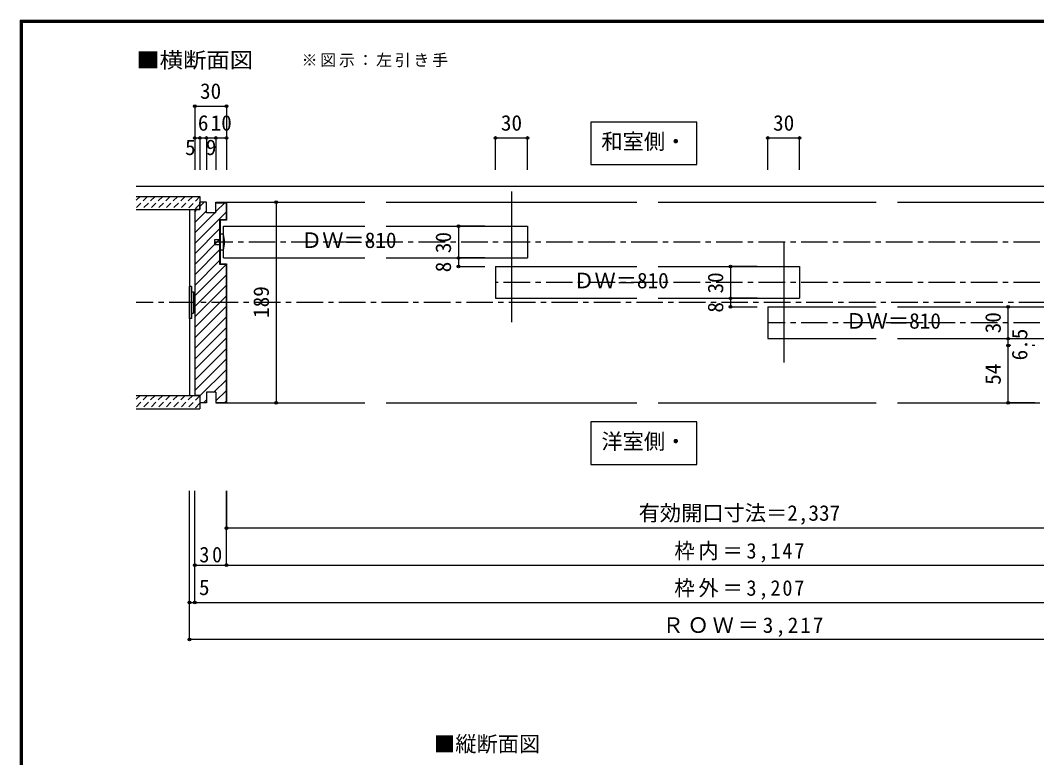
# Model space of a CAD drawing. Units: millimetres at full size, sheet at 1:5. Extents: x -973 to 977, y -701 to 696.
# Drawn here: x -973 to -16, y 1 to 696 of the extents above; entities that cross this region are included whole.
import ezdxf
from ezdxf.enums import TextEntityAlignment as Align

# ---------------------------------------------------------------- set-up
doc = ezdxf.new("R2010")
doc.units = ezdxf.units.MM
doc.header["$LTSCALE"] = 5
doc.header["$PDMODE"] = 32
doc.header["$PDSIZE"] = 2.5
doc.linetypes.add('CHAIN1', pattern=[8, 5, -1, 1, -1])
doc.linetypes.add('DASHED1', pattern=[1.8, 1.2, -0.6])
for name, color, linetype in [('0-1_通り芯', 4, 'CHAIN1'), ('0-2_柱', 7, 'Continuous'), ('0-3_仕上げ', 2, 'Continuous'), ('0-4_枠', 3, 'Continuous'), ('0-6_扉', 6, 'Continuous'), ('0-7_金物', 7, 'Continuous'), ('0-A_文字', 7, 'Continuous'), ('0-B_寸法', 7, 'Continuous'), ('0-C_ハッチ', 4, 'Continuous'), ('F-1_枠', 6, 'Continuous')]:
    doc.layers.add(name, color=color, linetype=linetype)
doc.styles.add('ＭＳ ゴシック', font='')
doc.styles.get('ＭＳ ゴシック').set_extended_font_data('MS Gothic')

msp = doc.modelspace()

# ---------------------------------------------------------------- linework, layer by layer
at = {"layer": '0-1_通り芯'}
msp.add_line((271.653, 430), (-864.197, 430), dxfattribs=at)
at = {"layer": '0-2_柱'}
msp.add_line((-814.197, 517.5), (-814.197, 342.5), dxfattribs=at)
at = {"layer": '0-3_仕上げ'}
for p, q in [((-864.197, 539.5), (271.653, 539.5)), ((-864.197, 530), (-804.197, 530)), ((-804.197, 530), (-804.197, 517.5)), ((-864.197, 517.5), (-804.197, 517.5)), ((-864.197, 342.5), (-804.197, 342.5)), ((-804.197, 342.5), (-804.197, 330)), ((-864.197, 330), (-804.197, 330))]:
    msp.add_line(p, q, dxfattribs=at)
at = {"layer": '0-4_枠'}
for p, q in [((-809.197, 517.5), (-809.197, 342.5)), ((-804.197, 517.5), (-809.197, 517.5)), ((-798.197, 524.5), (-804.197, 524.5)), ((-804.197, 517.5), (-804.197, 524.5)), ((-798.197, 514.5), (-798.197, 524.5)), ((-789.197, 524.5), (-779.197, 524.5)), ((-789.197, 514.5), (-789.197, 524.5)), ((-789.197, 524), (-779.697, 524)), ((-779.697, 524), (-779.697, 508)), ((-779.197, 524.5), (-779.197, 507.5)), ((-789.197, 514.5), (-798.197, 514.5)), ((-785.697, 508), (-785.697, 466)), ((-779.697, 508), (-785.697, 508)), ((-785.197, 507.5), (-785.197, 466.5)), ((-779.197, 507.5), (-785.197, 507.5)), ((-785.697, 466), (-779.697, 466)), ((-785.197, 466.5), (-779.197, 466.5)), ((-779.697, 466), (-779.697, 336)), ((-779.197, 466.5), (-779.197, 335.5)), ((-789.197, 345.5), (-789.197, 335.5)), ((-804.197, 342.5), (-809.197, 342.5)), ((-804.197, 342.5), (-804.197, 335.5)), ((-798.197, 335.5), (-804.197, 335.5)), ((-789.197, 336), (-779.697, 336)), ((-789.197, 335.5), (-779.197, 335.5))]:
    msp.add_line(p, q, dxfattribs=at)
at = {"layer": '0-4_枠', "color": 4}
for p, q in [((-779.197, 524.5), (-649.055, 524.5)), ((-629.055, 524.5), (-392.772, 524.5)), ((-372.772, 524.5), (-167.619, 524.5)), ((-147.619, 524.5), (76.653, 524.5)), ((-779.197, 335.5), (-649.055, 335.5)), ((-629.055, 335.5), (-392.772, 335.5)), ((-372.772, 335.5), (-167.619, 335.5)), ((-147.619, 335.5), (-13.347, 335.5))]:
    msp.add_line(p, q, dxfattribs=at)
at = {"layer": '0-4_枠'}
msp.add_lwpolyline([(-789.197, 345.5), (-798.197, 345.5), (-798.197, 335.5)], dxfattribs=at)
at = {"layer": '0-6_扉', "color": 3}
for p, q in [((-510.914, 534.5), (-510.914, 411.5)), ((-254.63, 486.5), (-254.63, 373.5))]:
    msp.add_line(p, q, dxfattribs=at)
at = {"layer": '0-6_扉'}
for p, q in [((-782.197, 502), (-649.055, 502)), ((-782.197, 472), (-782.197, 502)), ((-629.055, 502), (-495.914, 502)), ((-495.914, 502), (-495.914, 472)), ((-782.197, 472), (-649.055, 472)), ((-629.055, 472), (-495.914, 472)), ((-525.914, 464), (-525.914, 434)), ((-525.914, 464), (-392.772, 464)), ((-372.772, 464), (-239.63, 464)), ((-239.63, 464), (-239.63, 434)), ((-525.914, 434), (-392.772, 434)), ((-372.772, 434), (-239.63, 434)), ((-269.63, 426), (-269.63, 396)), ((-269.63, 426), (-167.619, 426)), ((-147.619, 426), (16.653, 426)), ((-269.63, 396), (-167.619, 396)), ((-147.619, 396), (16.653, 396))]:
    msp.add_line(p, q, dxfattribs=at)
at = {"layer": '0-7_金物'}
for p, q in [((-790.197, 484.5), (-790.197, 489.5)), ((-790.197, 489.5), (-785.197, 489.5)), ((-785.197, 484.5), (-790.197, 484.5)), ((-785.197, 479.5), (-782.197, 479.5)), ((-814.197, 415), (-814.197, 445)), ((-812.197, 445), (-814.197, 445)), ((-812.197, 445), (-812.197, 415)), ((-812.197, 440), (-810.197, 440)), ((-810.197, 440), (-810.197, 420)), ((-810.197, 439), (-809.197, 439)), ((-812.197, 415), (-814.197, 415)), ((-812.197, 420), (-810.197, 420)), ((-810.197, 421), (-809.197, 421))]:
    msp.add_line(p, q, dxfattribs=at)
msp.add_lwpolyline([(-782.197, 494.5), (-785.197, 494.5), (-785.197, 479.5)], dxfattribs=at)
msp.add_arc((-809.822, 487), 28.625, 344.81071, 15.18929, dxfattribs=at)
at = {"layer": '0-A_文字'}
for p, q in [((-336.272, 560), (-336.272, 600)), ((-436.272, 560), (-336.272, 560)), ((-436.272, 317.528), (-436.272, 277.528)), ((-336.272, 317.528), (-436.272, 317.528)), ((-336.272, 277.528), (-336.272, 317.528)), ((-436.272, 277.528), (-336.272, 277.528))]:
    msp.add_line(p, q, dxfattribs=at)
msp.add_lwpolyline([(-336.272, 600), (-436.272, 600), (-436.272, 560)], dxfattribs=at)
at = {"layer": '0-B_寸法', "color": 4}
for p, q in [((-809.197, 615), (-779.197, 615)), ((-809.197, 615), (-809.197, 555)), ((-779.197, 615), (-779.197, 555)), ((-809.197, 585), (-779.197, 585)), ((-804.197, 585), (-804.197, 555)), ((-798.197, 585), (-798.197, 555)), ((-789.197, 585), (-789.197, 555)), ((-525.914, 585), (-495.914, 585)), ((-525.914, 555), (-525.914, 585)), ((-495.914, 555), (-495.914, 585)), ((-269.63, 585), (-239.63, 585)), ((-269.63, 555), (-269.63, 585)), ((-239.63, 555), (-239.63, 585)), ((-764.001, 524.5), (-732.412, 524.5)), ((-732.412, 524.5), (-732.412, 335.5)), ((-560.96, 502), (-560.96, 464)), ((-535.914, 502), (-560.96, 502)), ((-535.914, 472), (-560.96, 472)), ((-560.96, 464), (-535.914, 464)), ((-304.677, 464), (-304.677, 426)), ((-279.63, 464), (-304.677, 464)), ((-279.63, 434), (-304.677, 434)), ((-304.677, 426), (-279.63, 426)), ((-43.394, 426), (-18.347, 426)), ((-43.394, 335.5), (-43.394, 426)), ((-43.394, 396), (-40.713, 396)), ((-20.787, 396), (-18.347, 396)), ((-40.713, 389.5), (-43.394, 389.5)), ((-18.347, 389.5), (-20.787, 389.5)), ((-764.001, 335.5), (-732.412, 335.5)), ((-18.347, 335.5), (-43.394, 335.5)), ((-814.197, 112.572), (-814.197, 252.572)), ((-809.197, 147.572), (-809.197, 252.572)), ((-779.197, 182.572), (-779.197, 252.572)), ((-779.197, 252.572), (-779.197, 217.572)), ((-779.197, 252.572), (-779.197, 217.572)), ((186.653, 217.572), (-779.197, 217.572)), ((-809.197, 182.572), (221.653, 182.572)), ((-814.197, 147.572), (221.653, 147.572)), ((221.653, 112.572), (-814.197, 112.572))]:
    msp.add_line(p, q, dxfattribs=at)
at = {"layer": '0-B_寸法', "color": 4, "linetype": 'CHAIN1'}
for p, q in [((186.653, 487), (-790.197, 487)), ((186.653, 449), (-525.914, 449)), ((186.653, 411), (-269.63, 411))]:
    msp.add_line(p, q, dxfattribs=at)
at = {"layer": '0-B_寸法'}
for p in [(-809.197, 615), (-779.197, 615), (-809.197, 585), (-804.197, 585), (-798.197, 585), (-789.197, 585), (-779.197, 585), (-525.914, 585), (-495.914, 585), (-269.63, 585), (-239.63, 585), (-732.412, 524.5), (-560.96, 502), (-560.96, 472), (-560.96, 464), (-304.677, 464), (-304.677, 434), (-304.677, 426), (-43.394, 426), (-43.394, 396), (-43.394, 389.5), (-732.412, 335.5), (-43.394, 335.5), (-779.197, 217.572), (-809.197, 182.572), (-779.197, 182.572), (-814.197, 147.572), (-809.197, 147.572), (-814.197, 112.572)]:
    msp.add_point(p, dxfattribs=at)
at = {"layer": '0-C_ハッチ', "linetype": 'DASHED1'}
for p, q in [((-853.477, 530), (-864.197, 519.279)), ((-860.548, 530), (-864.197, 526.351)), ((-846.405, 530), (-858.905, 517.5)), ((-839.334, 530), (-851.834, 517.5)), ((-832.263, 530), (-844.763, 517.5)), ((-825.192, 530), (-837.692, 517.5)), ((-818.121, 530), (-830.621, 517.5)), ((-811.05, 530), (-823.55, 517.5)), ((-804.197, 529.782), (-816.479, 517.5)), ((-804.197, 522.711), (-809.408, 517.5)), ((-853.477, 342.5), (-864.197, 331.779)), ((-860.548, 342.5), (-864.197, 338.851)), ((-846.405, 342.5), (-858.905, 330)), ((-839.334, 342.5), (-851.834, 330)), ((-832.263, 342.5), (-844.763, 330)), ((-825.192, 342.5), (-837.692, 330)), ((-818.121, 342.5), (-830.621, 330)), ((-811.05, 342.5), (-823.55, 330)), ((-804.197, 342.282), (-816.479, 330)), ((-804.197, 335.211), (-809.408, 330))]:
    msp.add_line(p, q, dxfattribs=at)
at = {"layer": '0-C_ハッチ'}
for p, q in [((-809.197, 515.421), (-807.118, 517.5)), ((-804.197, 520.421), (-800.118, 524.5)), ((-789.197, 515.622), (-780.819, 524)), ((-809.197, 505.521), (-798.197, 516.521)), ((-809.197, 485.722), (-779.697, 515.222)), ((-809.197, 495.622), (-790.319, 514.5)), ((-809.197, 475.823), (-785.697, 499.323)), ((-809.197, 465.923), (-785.697, 489.423)), ((-809.197, 456.024), (-785.697, 479.524)), ((-809.197, 446.124), (-785.697, 469.624)), ((-809.197, 436.225), (-779.697, 465.725)), ((-809.197, 426.325), (-779.697, 455.825)), ((-809.197, 416.426), (-779.697, 445.926)), ((-809.197, 406.526), (-779.697, 436.026)), ((-809.197, 396.627), (-779.697, 426.127)), ((-809.197, 386.727), (-779.697, 416.227)), ((-809.197, 376.828), (-779.697, 406.328)), ((-809.197, 366.928), (-779.697, 396.428)), ((-809.197, 357.029), (-779.697, 386.529)), ((-809.197, 347.129), (-779.697, 376.629)), ((-804.197, 342.23), (-779.697, 366.73)), ((-791.028, 345.5), (-779.697, 356.83)), ((-789.197, 337.431), (-779.697, 346.931)), ((-801.028, 335.5), (-798.197, 338.33)), ((-780.729, 336), (-779.697, 337.032))]:
    msp.add_line(p, q, dxfattribs=at)
at = {"layer": 'F-1_枠'}
for p, q in [((-973.347, 695.833), (-973.347, -700.833)), ((-973.347, 695.833), (976.653, 695.833)), ((-973.347, 695), (976.653, 695)), ((-973.347, 694.167), (976.653, 694.167)), ((-972.514, 695.833), (-972.514, -700.833)), ((-971.68, 695.833), (-971.68, -700.833))]:
    msp.add_line(p, q, dxfattribs=at)

# ---------------------------------------------------------------- texts
at = {"layer": '0-A_文字', "style": 'ＭＳ ゴシック', "width": 1.1}
msp.add_text('■横断面図', height=14.66, dxfattribs=at).set_placement((-864.197, 646.667), align=Align.BOTTOM_LEFT)
at = {"layer": '0-A_文字', "style": 'ＭＳ ゴシック'}
for s, p in [('和室側・', (-426.272, 570)), ('ＤＷ＝810', (-709.078, 477)), ('ＤＷ＝810', (-452.795, 439)), ('ＤＷ＝810', (-196.512, 401)), ('洋室側・', (-426.272, 287.528)), ('■縦断面図', (-583.847, 2.5))]:
    msp.add_text(s, height=14.66, dxfattribs=at).set_placement(p, align=Align.BOTTOM_LEFT)
at = {"layer": '0-A_文字', "insert": (-708.546, 651.667), "char_height": 11, "attachment_point": 7, "style": 'ＭＳ ゴシック'}
msp.add_mtext('\\T1.17;※図示：左引き手', dxfattribs=at)
at = {"layer": '0-B_寸法', "style": 'ＭＳ ゴシック'}
for s, p in [('30', (-804.197, 617.5)), ('6', (-806.197, 587.5)), ('10', (-794.197, 587.5)), ('30', (-520.914, 587.5)), ('30', (-264.63, 587.5)), ('5', (-818.273, 564.493)), ('9', (-798.697, 564.493)), ('有効開口寸法＝2,337', (-391.272, 220.072)), ('5', (-805.162, 150.072))]:
    msp.add_text(s, height=14.66, dxfattribs=at).set_placement(p, align=Align.BOTTOM_LEFT)
for s, p in [('30', (-563.46, 476.5)), ('8', (-563.46, 458.5)), ('30', (-307.177, 438.5)), ('189', (-734.912, 415.5)), ('8', (-307.177, 420.5)), ('30', (-45.894, 401)), ('6.5', (-20.852, 375.527)), ('54', (-45.894, 352.5))]:
    msp.add_text(s, height=14.66, rotation=90, dxfattribs=at).set_placement(p, align=Align.BOTTOM_LEFT)
at = {"layer": '0-B_寸法', "char_height": 14.66, "attachment_point": 7, "style": 'ＭＳ ゴシック'}
for s, insert in [('\\T1.19;\\W0.95;枠内＝3,147', (-357.522, 185.072)), ('\\T1.27;\\W0.95;30', (-804.822, 185.072)), ('\\T1.19;\\W0.95;枠外＝3,207', (-357.522, 150.072)), ('\\T1.18;ＲＯＷ＝3,217', (-368.772, 115.072))]:
    msp.add_mtext(s, dxfattribs=dict(at, insert=insert))

doc.saveas('drawing.dxf')
